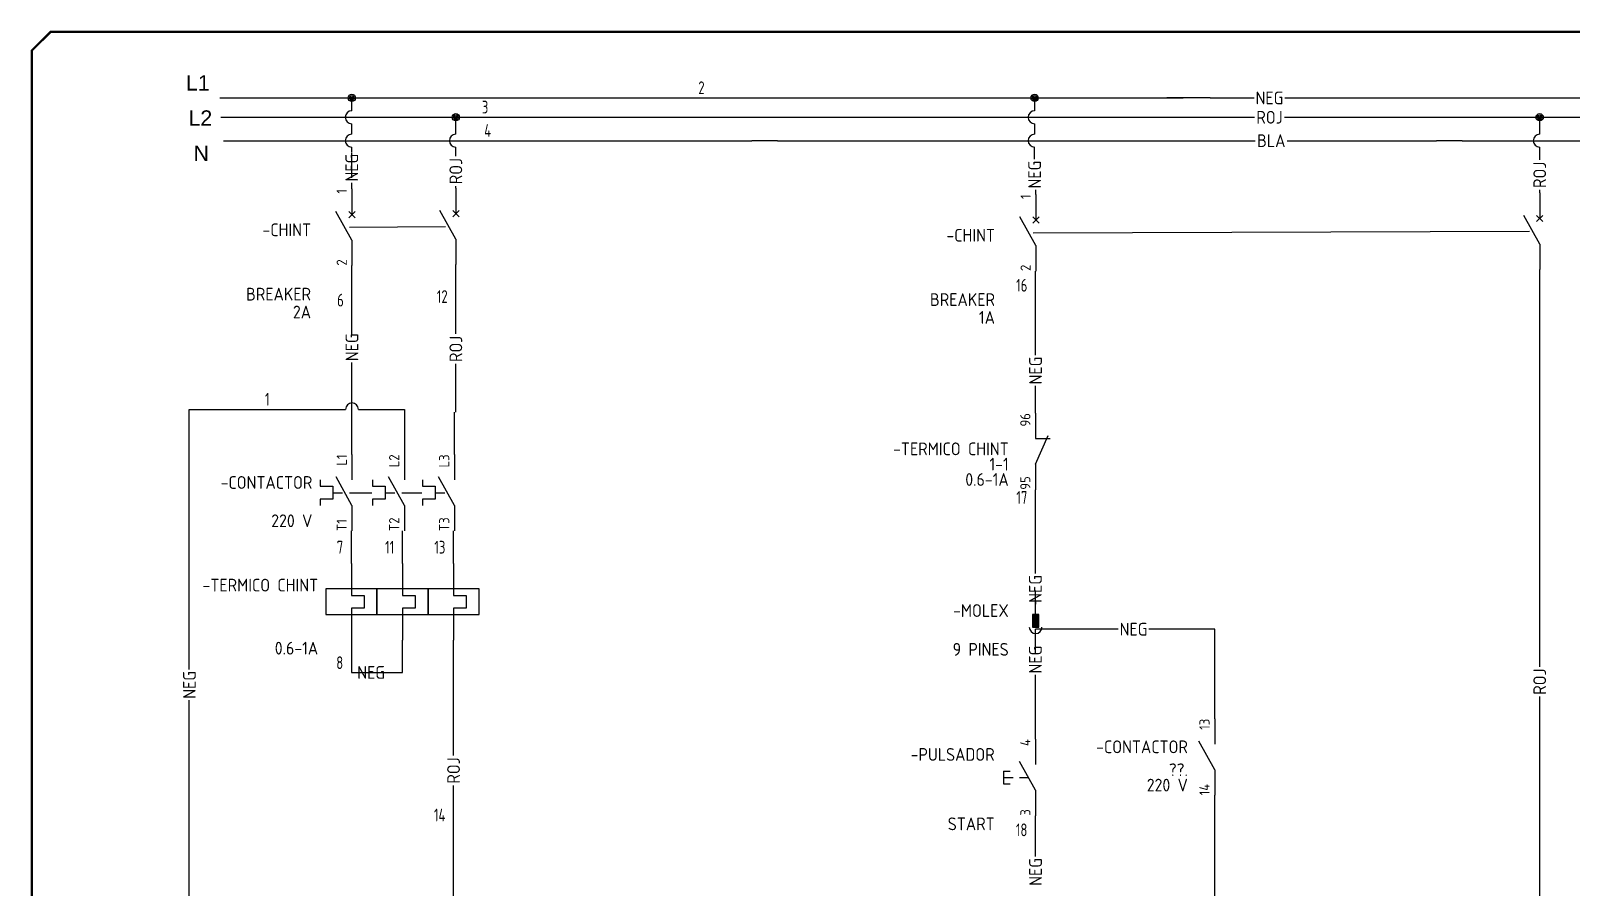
# Model space of a CAD drawing. Header units: inches. Extents: x 1 to 983, y 0 to 649.
# Drawn here: x 1 to 604, y 314 to 649 of the extents above; entities that cross this region are included whole.
import ezdxf
from ezdxf.enums import TextEntityAlignment as Align

# ---------------------------------------------------------------- set-up
doc = ezdxf.new("R2010")
doc.units = ezdxf.units.IN
doc.header["$MEASUREMENT"] = 0
for name, color, linetype in [('DESC', 150, 'Continuous'), ('DESCCHILD', 20, 'Continuous'), ('LINK', 9, 'Continuous'), ('LOC', 8, 'Continuous'), ('MISC', 7, 'Continuous'), ('SYMS', 7, 'Continuous'), ('TAGS', 150, 'Continuous'), ('TERMS', 123, 'Continuous'), ('TITLE', 7, 'Continuous'), ('WHT_12_THHN', 7, 'Continuous'), ('WIRENO', 72, 'Continuous'), ('XREFCHILD', 134, 'Continuous')]:
    doc.layers.add(name, color=color, linetype=linetype)
doc.styles.get("Standard").update_dxf_attribs({"font": 'arial.ttf'})
doc.styles.add('WD_IEC', font='ISOCP2.shx', dxfattribs={"width": 0.9, "height": 4})

# ---------------------------------------------------------------- blocks, each defined once
blk = doc.blocks.new('NO_NUM_acade_title')
at = {"layer": 'TITLE', "const_width": 0.0312}
blk.add_lwpolyline([(30.594, 0.281), (30.594, 22.177), (30.344, 22.427), (0.281, 22.427), (0.031, 22.177), (0.031, 0.281), (0.281, 0.031), (30.344, 0.031)], close=True, dxfattribs=at)
blk = doc.blocks.new('VCB1')
for p, q in [((0, 7.5), (0, 2.5)), ((0, -2.5), (-3.12, 3.12)), ((0.62, 1.88), (-0.62, 3.12)), ((-0.62, 1.88), (0.62, 3.12)), ((0, -2.5), (0, -7.5))]:
    blk.add_line(p, q)
at = {"style": 'WD_IEC'}
for tag, p in [('INST', (-8, 5.25)), ('LOC', (-8, 1.75)), ('TAG1', (-8, -1.75)), ('RATING1', (-8, -6.35)), ('DESC1', (-8, -14.35)), ('DESC2', (-8, -17.85)), ('DESC3', (-8, -21.35))]:
    blk.add_attdef(tag, text='', height=2.5, dxfattribs=at).set_placement(p, align=Align.RIGHT)
blk.add_attdef('TERM01', text='', height=2, rotation=90, dxfattribs=at).set_placement((-1, 7.5), align=Align.RIGHT)
at = {"style": 'WD_IEC', "flags": 1}
for tag, p, height in [('X2TERM01', (0, 7.5), 0.32), ('MFG', (2.75, 6.5), 1.5), ('CAT', (2.75, 4), 1.5), ('X4LINK', (-2, 0), 0.32), ('X1LINK', (-0.5, 0), 0.32), ('X8TERM02', (0, -7.5), 0.32), ('ASSYCODE', (1, -9), 1), ('FAMILY', (1, -10.5), 1), ('CATDESC', (1, -12), 1), ('CONTACT', (1, -13.5), 1), ('COMMON', (2.25, -14.75), 1)]:
    blk.add_attdef(tag, p, '', height=height, dxfattribs=at)
at = {"style": 'WD_IEC'}
blk.add_attdef('TERM02', (-1, -7.5), '', height=2, rotation=90, dxfattribs=at)
at = {"lineweight": 15, "style": 'WD_IEC'}
blk.add_attdef('XREF', text='', height=2.5, dxfattribs=at).set_placement((-8, -10.35), align=Align.RIGHT)
blk = doc.blocks.new('VOL1')
for p, q in [((0, 7.5), (0, 1.25)), ((-5, 2.5), (-5, -2.5)), ((5, 2.5), (-5, 2.5)), ((0, 1.25), (2.5, 1.25)), ((2.5, 1.25), (2.5, -1.25)), ((5, -2.5), (5, 2.5)), ((-5, -2.5), (5, -2.5)), ((0, -1.25), (0, -7.5)), ((2.5, -1.25), (0, -1.25))]:
    blk.add_line(p, q)
at = {"style": 'WD_IEC'}
for tag, p in [('INST', (-6.5, 9)), ('LOC', (-6.5, 5.5)), ('TAG1', (-6.5, 2)), ('RATING1', (-6.5, -2.5)), ('XREF', (-6.5, -6.5)), ('DESC1', (-6.5, -10.35)), ('DESC2', (-6.5, -13.85)), ('DESC3', (-6.5, -17.35))]:
    blk.add_attdef(tag, text='', height=2.5, dxfattribs=at).set_placement(p, align=Align.RIGHT)
blk.add_attdef('TERM01', text='', height=2, rotation=90, dxfattribs=at).set_placement((-1, 7.5), align=Align.RIGHT)
at = {"style": 'WD_IEC', "flags": 1}
for tag, p, height in [('X2TERM01', (0, 7.5), 0.32), ('MFG', (2.75, 6.5), 1.5), ('CAT', (2.75, 4), 1.5), ('X4LINK', (-5, 0), 0.32), ('X1LINK', (5, 0), 0.32), ('ASSYCODE', (1, -4), 1), ('FAMILY', (1, -5.5), 1), ('CATDESC', (1, -7), 1), ('X8TERM02', (0, -7.5), 0.32)]:
    blk.add_attdef(tag, p, '', height=height, dxfattribs=at)
at = {"style": 'WD_IEC'}
blk.add_attdef('TERM02', (-1, -7.5), '', height=2, rotation=90, dxfattribs=at)
blk = doc.blocks.new('VOL2')
for p, q in [((0, 7.5), (0, 1.25)), ((-5, 2.5), (-5, -2.5)), ((5, 2.5), (-5, 2.5)), ((0, 1.25), (2.5, 1.25)), ((2.5, 1.25), (2.5, -1.25)), ((5, -2.5), (5, 2.5)), ((-5, -2.5), (5, -2.5)), ((0, -1.25), (0, -7.5)), ((2.5, -1.25), (0, -1.25))]:
    blk.add_line(p, q)
at = {"style": 'WD_IEC'}
for tag, p in [('INST', (-6.5, 9)), ('LOC', (-6.5, 5.5)), ('TAG2', (-6.5, 2)), ('RATING1', (-6.5, -2.5)), ('XREF', (-6.5, -6.5)), ('DESC1', (-6.5, -10.35)), ('DESC2', (-6.5, -13.85)), ('DESC3', (-6.5, -17.35))]:
    blk.add_attdef(tag, text='', height=2.5, dxfattribs=at).set_placement(p, align=Align.RIGHT)
blk.add_attdef('TERM01', text='', height=2, rotation=90, dxfattribs=at).set_placement((-1, 7.5), align=Align.RIGHT)
at = {"style": 'WD_IEC', "flags": 1}
for tag, p, height in [('X2TERM01', (0, 7.5), 0.32), ('X4LINK', (-5, 0), 0.32), ('X1LINK', (5, 0), 0.32), ('FAMILY', (1, -5.5), 1), ('X8TERM02', (0, -7.5), 0.32)]:
    blk.add_attdef(tag, p, '', height=height, dxfattribs=at)
at = {"style": 'WD_IEC'}
blk.add_attdef('TERM02', (-1, -7.5), '', height=2, rotation=90, dxfattribs=at)
blk = doc.blocks.new('VOL21')
for p, q in [((0, 7.5), (0, 2.5)), ((0, -2.5), (-3.125, 3.125)), ((-6.25, 2.5), (-6.25, 1.25)), ((-6.25, 1.25), (-3.75, 1.25)), ((-3.75, 1.25), (-3.75, -1.25)), ((-3.75, 0), (-1.875, 0)), ((-6.25, -1.25), (-6.25, -2.5)), ((-3.75, -1.25), (-6.25, -1.25)), ((0, -2.5), (0, -7.5))]:
    blk.add_line(p, q)
at = {"style": 'WD_IEC'}
for tag, p in [('INST', (-7.75, 6.75)), ('LOC', (-7.75, 3.75)), ('TAG2', (-7.75, 0.75)), ('XREF', (-7.75, -3.75)), ('DESC1', (-7.75, -6.75)), ('DESC2', (-7.75, -9.75)), ('DESC3', (-7.75, -12.75))]:
    blk.add_attdef(tag, text='', height=2.5, dxfattribs=at).set_placement(p, align=Align.RIGHT)
blk.add_attdef('TERM01', text='', height=2, rotation=90, dxfattribs=at).set_placement((-1, 7.5), align=Align.RIGHT)
at = {"style": 'WD_IEC', "flags": 1}
for tag, p, height in [('X2TERM01', (0, 7.5), 0.32), ('X4LINK', (-6.375, 0), 0.32), ('X1LINK', (-0.5, 0), 0.32), ('CONTACT', (4, -3.5), 1), ('FAMILY', (4, -5), 1), ('COMMON', (5.25, -4.75), 1), ('X8TERM02', (0, -7.5), 0.32)]:
    blk.add_attdef(tag, p, '', height=height, dxfattribs=at)
at = {"style": 'WD_IEC'}
blk.add_attdef('TERM02', (-1, -7.5), '', height=2, rotation=90, dxfattribs=at)
blk = doc.blocks.new('VPB11')
for p, q in [((0, 7.5), (0, 2.5)), ((0, -2.5), (-3.125, 3.125)), ((-6.25, 1.25), (-6.25, -1.25)), ((-6.25, 1.25), (-5, 1.25)), ((-6.25, 0), (-4.375, 0)), ((-3.125, 0), (-1.389, 0)), ((-6.25, -1.25), (-5, -1.25)), ((0, -2.5), (0, -7.5))]:
    blk.add_line(p, q)
at = {"style": 'WD_IEC'}
for tag, p in [('INST', (-8, 10.25)), ('LOC', (-8, 6.75)), ('TAG1', (-8, 3.25)), ('DESC1', (-8, -10.35)), ('DESC2', (-8, -13.85)), ('DESC3', (-8, -17.35))]:
    blk.add_attdef(tag, text='', height=2.5, dxfattribs=at).set_placement(p, align=Align.RIGHT)
blk.add_attdef('TERM01', text='', height=2, rotation=90, dxfattribs=at).set_placement((-1, 7.5), align=Align.RIGHT)
at = {"style": 'WD_IEC', "flags": 1}
for tag, p, height in [('X2TERM01', (0, 7.5), 0.32), ('CONTACT', (0.5, 4.5), 1), ('COMMON', (1.75, 3.25), 1), ('X1LINK', (0, 0), 0.32), ('ASSYCODE', (1, -4), 1), ('FAMILY', (1, -5.5), 1), ('CATDESC', (1, -7), 1), ('X8TERM02', (0, -7.5), 0.32)]:
    blk.add_attdef(tag, p, '', height=height, dxfattribs=at)
at = {"style": 'WD_IEC', "flags": 9}
for tag, p in [('MFG', (-8.5, -0.25)), ('CAT', (-8.5, -2.75))]:
    blk.add_attdef(tag, text='', height=1.5, dxfattribs=at).set_placement(p, align=Align.RIGHT)
at = {"style": 'WD_IEC'}
blk.add_attdef('TERM02', (-1, -7.5), '', height=2, rotation=90, dxfattribs=at)
at = {"lineweight": 15, "style": 'WD_IEC'}
blk.add_attdef('XREF', text='', height=2.5, dxfattribs=at).set_placement((-8, -6.35), align=Align.RIGHT)
blk = doc.blocks.new('VCR21')
for p, q in [((0, 7.5), (0, 2.5)), ((0, -2.5), (-3.12, 3.12)), ((0, -2.5), (0, -7.5))]:
    blk.add_line(p, q)
at = {"style": 'WD_IEC'}
for tag, p in [('INST', (-5.25, 6.75)), ('LOC', (-5.25, 3.75)), ('TAG2', (-5.25, 0.75)), ('XREF', (-5.25, -3.75)), ('DESC1', (-5.25, -6.75)), ('DESC2', (-5.25, -9.75)), ('DESC3', (-5.25, -12.75))]:
    blk.add_attdef(tag, text='', height=2.5, dxfattribs=at).set_placement(p, align=Align.RIGHT)
blk.add_attdef('TERM01', text='', height=2, rotation=90, dxfattribs=at).set_placement((-1, 7.5), align=Align.RIGHT)
at = {"style": 'WD_IEC', "flags": 1}
for tag, p, height in [('X2TERM01', (0, 7.5), 0.32), ('X4LINK', (-2.75, 0), 0.32), ('X1LINK', (-0.5, 0), 0.32), ('CONTACT', (4, -3.5), 1), ('FAMILY', (4, -5), 1), ('COMMON', (5.25, -4.75), 1), ('X8TERM02', (0, -7.5), 0.32)]:
    blk.add_attdef(tag, p, '', height=height, dxfattribs=at)
at = {"style": 'WD_IEC'}
blk.add_attdef('TERM02', (-1, -7.5), '', height=2, rotation=90, dxfattribs=at)
blk = doc.blocks.new('WDDOT')
for radius in [0.72, 0.449, 0.223]:
    blk.add_circle((0, 0), radius)
blk = doc.blocks.new('WD_WNH')
at = {"linetype": 'Continuous', "style": 'WD_IEC', "width": 0.8}
blk.add_attdef('WIRENO', text='', height=2.5, dxfattribs=at).set_placement((0, 0.75), align=Align.CENTER)
at = {"style": 'WD_IEC', "flags": 1}
for tag, p in [('W08USER', (0, 0.375)), ('W04USER', (0, 0.875)), ('W05USER', (0, 0.75)), ('W09USER', (0, 0.25)), ('W03USER', (0, 1)), ('W06USER', (0, 0.625)), ('W07USER', (0, 0.5)), ('W02USER', (0, 1.125)), ('W01USER', (0, 1.25)), ('W10USER', (0, 0.125))]:
    blk.add_attdef(tag, text='', height=0.08, dxfattribs=at).set_placement(p, align=Align.CENTER)
blk = doc.blocks.new('WD_WNV')
at = {"linetype": 'Continuous', "style": 'WD_IEC', "width": 0.8}
blk.add_attdef('WIRENO', text='', height=2.5, dxfattribs=at).set_placement((-1.6, 0), align=Align.MIDDLE_RIGHT)
at = {"style": 'WD_IEC', "flags": 1}
for tag, p in [('W08USER', (-1, 0.375)), ('W04USER', (-1, 0.875)), ('W05USER', (-1, 0.75)), ('W09USER', (-1, 0.25)), ('W03USER', (-1, 1)), ('W06USER', (-1, 0.625)), ('W07USER', (-1, 0.5)), ('W02USER', (-1, 1.125)), ('W01USER', (-1, 1.25)), ('W10USER', (-1, 0.125))]:
    blk.add_attdef(tag, text='', height=0.08, dxfattribs=at).set_placement(p, align=Align.CENTER)
blk = doc.blocks.new('VT0_LGENERIC')
at = {"style": 'WD_IEC'}
blk.add_attdef('COLOR', text='', height=2.5, rotation=90, dxfattribs=at).set_placement((0, 0), align=Align.MIDDLE_CENTER)
at = {"style": 'WD_IEC', "flags": 1}
for tag, p in [('X2TERM01', (0, 4)), ('X8TERM01', (0, -4))]:
    blk.add_attdef(tag, p, '', height=0.16, rotation=90, dxfattribs=at)
at = {"style": 'WD_IEC'}
for tag, p in [('X2_TINY_DOT_DONT_REMOVE', (0, 4)), ('X8_TINY_DOT_DONT_REMOVE', (0, -4))]:
    blk.add_attdef(tag, p, '', height=0.0001, rotation=90, dxfattribs=at)
blk = doc.blocks.new('HT0_LGENERIC')
at = {"style": 'WD_IEC'}
blk.add_attdef('COLOR', text='', height=2.5, dxfattribs=at).set_placement((0, 0), align=Align.MIDDLE_CENTER)
for tag, p in [('X4_TINY_DOT_DONT_REMOVE', (-2.5, 0)), ('X1_TINY_DOT_DONT_REMOVE', (2.5, 0))]:
    blk.add_attdef(tag, p, '', height=0.002, dxfattribs=at)
at = {"style": 'WD_IEC', "flags": 1}
for tag, p in [('X4TERM01', (-2.5, 0)), ('X1TERM01', (2.5, 0))]:
    blk.add_attdef(tag, p, '', height=0.2, dxfattribs=at)
blk = doc.blocks.new('VC01PJ')
for p, q in [((0, 2.5), (0, 5)), ((0, -5), (0, -1.25))]:
    blk.add_line(p, q)
blk.add_lwpolyline([(-0.63, 0), (0.62, 0), (0.62, 2.5), (-0.63, 2.5)], close=True)
blk.add_arc((0, 0), 1.25, 180, 0)
blk.add_solid([(-0.63, 2.5), (-0.63, 0), (0.62, 2.5), (0.62, 0)])
at = {"style": 'WD_IEC'}
for tag, p in [('INST', (-5.25, 8)), ('LOC', (-5.25, 5)), ('TAG1', (-5.25, 2)), ('DESC1', (-5.25, -5.6)), ('DESC2', (-5.25, -8.6)), ('DESC3', (-5.25, -11.6))]:
    blk.add_attdef(tag, text='', height=2.5, dxfattribs=at).set_placement(p, align=Align.RIGHT)
blk.add_attdef('TERM02', text='', height=2, rotation=90, dxfattribs=at).set_placement((-1, 5), align=Align.RIGHT)
at = {"style": 'WD_IEC', "flags": 1}
for tag, p, height in [('X2TERM02', (0, 5), 0.32), ('X2TERMDESC02', (0, 4.48), 0.32), ('MFG', (2.75, 4), 1.5), ('X4LINK', (-1.25, 1.25), 0.32), ('X1LINK', (1.25, 1.25), 0.32), ('CAT', (2.75, 1.5), 1.5), ('ASSYCODE', (2.75, -2.75), 1), ('X8TERM01', (0, -5), 0.32), ('X8TERMDESC01', (0, -5.52), 0.32), ('FAMILY', (2.75, -4.25), 1), ('CATDESC', (2.75, -5.75), 1)]:
    blk.add_attdef(tag, p, '', height=height, dxfattribs=at)
at = {"style": 'WD_IEC'}
blk.add_attdef('TERM01', (-1, -5), '', height=2, rotation=90, dxfattribs=at)
blk = doc.blocks.new('VCR22')
for p, q in [((0, 7.5), (0, 2.5)), ((0, -2.5), (2.5, 3.12)), ((0, 2.5), (2.87, 2.5)), ((0, -2.5), (0, -7.5))]:
    blk.add_line(p, q)
at = {"style": 'WD_IEC'}
for tag, p in [('INST', (-5.25, 5.25)), ('LOC', (-5.25, 2.25)), ('TAG2', (-5.25, -0.75)), ('XREF', (-5.25, -3.75)), ('DESC1', (-5.25, -6.75)), ('DESC2', (-5.25, -9.75)), ('DESC3', (-5.25, -12.75))]:
    blk.add_attdef(tag, text='', height=2.5, dxfattribs=at).set_placement(p, align=Align.RIGHT)
blk.add_attdef('TERM01', text='', height=2, rotation=90, dxfattribs=at).set_placement((-1, 7.5), align=Align.RIGHT)
at = {"style": 'WD_IEC', "flags": 1}
for tag, p, height in [('X2TERM01', (0, 7.5), 0.32), ('X4LINK', (-0.55, 0), 0.32), ('X1LINK', (1.92, 0), 0.32), ('CONTACT', (4, -3.5), 1), ('FAMILY', (4, -5), 1), ('COMMON', (5.25, -4.75), 1), ('X8TERM02', (0, -7.5), 0.32)]:
    blk.add_attdef(tag, p, '', height=height, dxfattribs=at)
at = {"style": 'WD_IEC'}
blk.add_attdef('TERM02', (-1, -7.5), '', height=2, rotation=90, dxfattribs=at)

msp = doc.modelspace()

# ---------------------------------------------------------------- linework, layer by layer
at = {"layer": 'LINK'}
for points in [[(125.37, 572.4), (163.05, 572.76)], [(393.1, 570.27), (587.34, 570.84)], [(125.39, 468.41), (134.15, 468.41)], [(145.9, 468.41), (153.73, 468.41)], [(136.15, 425.69), (136.15, 425.69)], [(156.15, 425.69), (156.15, 425.69)]]:
    msp.add_lwpolyline(points, dxfattribs=at)
at = {"layer": 'WHT_12_THHN'}
for p, q in [((74.6, 623.08), (451.79, 623.08)), ((126.31, 618.04), (126.31, 623.08)), ((393.61, 623.08), (393.61, 618.04)), ((462.38, 623.08), (445.33, 623.08)), ((462.38, 623.08), (479.55, 623.08)), ((491.55, 623.08), (838.74, 623.08)), ((75.08, 615.5), (281.91, 615.5)), ((167.05, 608.87), (167.05, 615.5)), ((281.91, 615.5), (292, 615.5)), ((292, 615.5), (479.7, 615.5)), ((491.4, 615.5), (549.9, 615.5)), ((549.9, 615.5), (559.99, 615.5)), ((559.99, 615.5), (839.22, 615.5)), ((591.34, 608.87), (591.34, 615.5)), ((126.31, 608.87), (126.31, 612.96)), ((393.61, 612.96), (393.61, 608.87)), ((76.1, 606.33), (282.93, 606.33)), ((126.31, 601.76), (126.31, 603.79)), ((167.05, 600.26), (167.05, 603.79)), ((293.02, 606.33), (282.93, 606.33)), ((293.02, 606.33), (480.01, 606.33)), ((393.61, 599.04), (393.61, 603.79)), ((492.51, 606.33), (550.91, 606.33)), ((561, 606.33), (550.91, 606.33)), ((561, 606.33), (840.24, 606.33)), ((591.34, 598.78), (591.34, 603.79)), ((126.31, 591.71), (126.31, 601.5)), ((126.39, 587.4), (126.39, 589.76)), ((167.05, 587.76), (167.05, 588.55)), ((394.1, 585.27), (394.1, 587.04)), ((591.34, 585.84), (591.34, 587.08)), ((126.39, 530.32), (126.39, 557.4)), ((167.05, 530.6), (167.05, 557.76)), ((393.98, 544.09), (393.98, 555.27)), ((591.34, 400.24), (591.34, 555.84)), ((393.98, 534), (393.98, 544.09)), ((126.39, 531.38), (126.39, 533.19)), ((393.98, 522.27), (393.98, 534)), ((126.39, 483.41), (126.39, 519.38)), ((167.05, 500), (167.05, 518.89)), ((393.98, 499.58), (393.98, 510.27)), ((62.64, 501.02), (123.85, 501.02)), ((62.64, 399.11), (62.64, 501.02)), ((128.93, 501.02), (146.9, 501.02)), ((146.9, 501.02), (146.9, 483.41)), ((166.48, 483.41), (166.48, 500)), ((393.98, 437.9), (393.98, 469.58)), ((126.15, 440.69), (126.15, 453.41)), ((146.15, 440.69), (146.15, 453.41)), ((166.15, 440.69), (166.15, 453.41)), ((393.98, 436.72), (393.98, 439.9)), ((393.98, 424.55), (393.98, 430.1)), ((393.98, 425.73), (393.98, 424.72)), ((126.15, 410.69), (126.15, 397.99)), ((146.15, 397.99), (146.15, 410.69)), ((166.15, 365.4), (166.15, 410.69)), ((426.34, 414.92), (393.98, 414.92)), ((393.98, 409), (393.98, 414.92)), ((438.98, 414.92), (438.34, 414.92)), ((464.12, 414.92), (438.98, 414.92)), ((464.12, 379.84), (464.12, 414.92)), ((126.15, 397.99), (128.55, 397.99)), ((128.55, 397.99), (141.14, 397.99)), ((141.14, 397.99), (146.15, 397.99)), ((393.98, 392.55), (393.98, 397)), ((393.98, 371.86), (393.98, 392.55)), ((62.64, 299.76), (62.64, 387.11)), ((591.34, 55.24), (591.34, 388.53)), ((166.15, 273.51), (166.15, 353.7)), ((464.12, 298.97), (464.12, 349.84)), ((393.98, 330.74), (393.98, 341.86)), ((393.98, 325.83), (393.98, 330.74))]:
    msp.add_line(p, q, dxfattribs=at)
for centre, start, end in [((126.31, 615.5), 90, 270), ((393.61, 615.5), 90, 270), ((126.31, 606.33), 90, 270), ((167.05, 606.33), 90, 270), ((393.61, 606.33), 90, 270), ((591.34, 606.33), 90, 270), ((126.39, 501.02), 0, 180)]:
    msp.add_arc(centre, 2.54, start, end, dxfattribs=at)

# ---------------------------------------------------------------- block references
at = {"layer": 'LOC', "color": 7, "xscale": 28.93527259246057, "yscale": 28.93527259246057, "zscale": 28.93527259246057}
msp.add_blockref('NO_NUM_acade_title', (0.21, 0), dxfattribs=at)
at = {"layer": 'SYMS', "xscale": 2, "yscale": 2, "zscale": 2}
for name, p in [('WDDOT', (126.31, 623.08)), ('WDDOT', (393.61, 623.08)), ('WDDOT', (167.05, 615.5)), ('WDDOT', (591.34, 615.5)), ('VCB1', (167.05, 572.76)), ('VCB1', (591.34, 570.84)), ('VOL2', (146.15, 425.69)), ('VOL2', (166.15, 425.69))]:
    msp.add_blockref(name, p, dxfattribs=at)
at = {"layer": 'SYMS'}
ref = msp.add_blockref('HT0_LGENERIC', (485.55, 623.08), dxfattribs=dict(at, xscale=2, yscale=2, zscale=2))
ref.add_attrib('X4_TINY_DOT_DONT_REMOVE', '.', (479.55, 623.08), dxfattribs={"layer": 'MISC', "height": 0.004, "style": 'WD_IEC'})
ref.add_attrib('X1_TINY_DOT_DONT_REMOVE', '.', (491.55, 623.08), dxfattribs={"layer": 'MISC', "height": 0.004, "style": 'WD_IEC'})
ref.add_attrib('COLOR', 'NEG', dxfattribs={"layer": 'MISC', "height": 5, "style": 'WD_IEC'}).set_placement((485.55, 623.08), align=Align.MIDDLE_CENTER)
ref = msp.add_blockref('HT0_LGENERIC', (485.55, 615.5), dxfattribs=dict(at, xscale=2, yscale=2, zscale=2))
ref.add_attrib('X4_TINY_DOT_DONT_REMOVE', '.', (479.7, 615.5), dxfattribs={"layer": 'MISC', "height": 0.004, "style": 'WD_IEC'})
ref.add_attrib('X1_TINY_DOT_DONT_REMOVE', '.', (491.4, 615.5), dxfattribs={"layer": 'MISC', "height": 0.004, "style": 'WD_IEC'})
ref.add_attrib('COLOR', 'ROJ', dxfattribs={"layer": 'MISC', "height": 5, "style": 'WD_IEC'}).set_placement((485.55, 615.5), align=Align.MIDDLE_CENTER)
ref = msp.add_blockref('HT0_LGENERIC', (486.26, 606.33), dxfattribs=dict(at, xscale=2, yscale=2, zscale=2))
ref.add_attrib('X4_TINY_DOT_DONT_REMOVE', '.', (480.01, 606.33), dxfattribs={"layer": 'MISC', "height": 0.004, "style": 'WD_IEC'})
ref.add_attrib('X1_TINY_DOT_DONT_REMOVE', '.', (492.51, 606.33), dxfattribs={"layer": 'MISC', "height": 0.004, "style": 'WD_IEC'})
ref.add_attrib('COLOR', 'BLA', dxfattribs={"layer": 'MISC', "height": 5, "style": 'WD_IEC'}).set_placement((486.26, 606.33), align=Align.MIDDLE_CENTER)
ref = msp.add_blockref('VT0_LGENERIC', (126.31, 595.76), dxfattribs=dict(at, xscale=2, yscale=2, zscale=2))
ref.add_attrib('X8_TINY_DOT_DONT_REMOVE', '.', (126.31, 589.76), dxfattribs={"layer": 'MISC', "height": 0.0002, "rotation": 90, "style": 'WD_IEC'})
ref.add_attrib('X2_TINY_DOT_DONT_REMOVE', '.', (126.31, 601.76), dxfattribs={"layer": 'MISC', "height": 0.0002, "rotation": 90, "style": 'WD_IEC'})
ref.add_attrib('COLOR', 'NEG', dxfattribs={"layer": 'MISC', "height": 5, "rotation": 90, "style": 'WD_IEC'}).set_placement((126.31, 595.76), align=Align.MIDDLE_CENTER)
ref = msp.add_blockref('VT0_LGENERIC', (167.05, 594.4), dxfattribs=dict(at, xscale=2, yscale=2, zscale=2))
ref.add_attrib('X8_TINY_DOT_DONT_REMOVE', '.', (167.05, 588.55), dxfattribs={"layer": 'MISC', "height": 0.0002, "rotation": 90, "style": 'WD_IEC'})
ref.add_attrib('X2_TINY_DOT_DONT_REMOVE', '.', (167.05, 600.26), dxfattribs={"layer": 'MISC', "height": 0.0002, "rotation": 90, "style": 'WD_IEC'})
ref.add_attrib('COLOR', 'ROJ', dxfattribs={"layer": 'MISC', "height": 5, "rotation": 90, "style": 'WD_IEC'}).set_placement((167.05, 594.4), align=Align.MIDDLE_CENTER)
ref = msp.add_blockref('VT0_LGENERIC', (393.61, 593.04), dxfattribs=dict(at, xscale=2, yscale=2, zscale=2))
ref.add_attrib('X8_TINY_DOT_DONT_REMOVE', '.', (393.61, 587.04), dxfattribs={"layer": 'MISC', "height": 0.0002, "rotation": 90, "style": 'WD_IEC'})
ref.add_attrib('X2_TINY_DOT_DONT_REMOVE', '.', (393.61, 599.04), dxfattribs={"layer": 'MISC', "height": 0.0002, "rotation": 90, "style": 'WD_IEC'})
ref.add_attrib('COLOR', 'NEG', dxfattribs={"layer": 'MISC', "height": 5, "rotation": 90, "style": 'WD_IEC'}).set_placement((393.61, 593.04), align=Align.MIDDLE_CENTER)
ref = msp.add_blockref('VT0_LGENERIC', (591.34, 592.93), dxfattribs=dict(at, xscale=2, yscale=2, zscale=2))
ref.add_attrib('X8_TINY_DOT_DONT_REMOVE', '.', (591.34, 587.08), dxfattribs={"layer": 'MISC', "height": 0.0002, "rotation": 90, "style": 'WD_IEC'})
ref.add_attrib('X2_TINY_DOT_DONT_REMOVE', '.', (591.34, 598.78), dxfattribs={"layer": 'MISC', "height": 0.0002, "rotation": 90, "style": 'WD_IEC'})
ref.add_attrib('COLOR', 'ROJ', dxfattribs={"layer": 'MISC', "height": 5, "rotation": 90, "style": 'WD_IEC'}).set_placement((591.34, 592.93), align=Align.MIDDLE_CENTER)
ref = msp.add_blockref('VCB1', (126.37, 572.4), dxfattribs=dict(at, xscale=2, yscale=2, zscale=2))
ref.add_attrib('TERM02', '2', (124.37, 557.4), dxfattribs={"layer": 'TERMS', "height": 4, "rotation": 90, "style": 'WD_IEC'})
ref.add_attrib('TERM01', '1', dxfattribs={"layer": 'TERMS', "height": 4, "rotation": 90, "style": 'WD_IEC'}).set_placement((124.37, 587.4), align=Align.RIGHT)
ref.add_attrib('DESC2', '2A', dxfattribs={"layer": 'DESC', "height": 5, "style": 'WD_IEC'}).set_placement((110.37, 536.7), align=Align.RIGHT)
ref.add_attrib('DESC1', 'BREAKER', dxfattribs={"layer": 'DESC', "height": 5, "style": 'WD_IEC'}).set_placement((110.37, 543.7), align=Align.RIGHT)
ref.add_attrib('TAG1', '-CHINT', dxfattribs={"layer": 'TAGS', "height": 5, "style": 'WD_IEC'}).set_placement((110.37, 568.9), align=Align.RIGHT)
ref = msp.add_blockref('VCB1', (394.1, 570.27), dxfattribs=dict(at, xscale=2, yscale=2, zscale=2))
ref.add_attrib('TERM02', '2', (392.1, 555.27), dxfattribs={"layer": 'TERMS', "height": 4, "rotation": 90, "style": 'WD_IEC'})
ref.add_attrib('TERM01', '1', dxfattribs={"layer": 'TERMS', "height": 4, "rotation": 90, "style": 'WD_IEC'}).set_placement((392.1, 585.27), align=Align.RIGHT)
ref.add_attrib('DESC2', '1A', dxfattribs={"layer": 'DESC', "height": 5, "style": 'WD_IEC'}).set_placement((378.1, 534.57), align=Align.RIGHT)
ref.add_attrib('DESC1', 'BREAKER', dxfattribs={"layer": 'DESC', "height": 5, "style": 'WD_IEC'}).set_placement((378.1, 541.57), align=Align.RIGHT)
ref.add_attrib('TAG1', '-CHINT', dxfattribs={"layer": 'TAGS', "height": 5, "style": 'WD_IEC'}).set_placement((378.1, 566.77), align=Align.RIGHT)
ref = msp.add_blockref('VT0_LGENERIC', (126.39, 525.38), dxfattribs=dict(at, xscale=2, yscale=2, zscale=2))
ref.add_attrib('X8_TINY_DOT_DONT_REMOVE', '.', (126.39, 519.38), dxfattribs={"layer": 'MISC', "height": 0.0002, "rotation": 90, "style": 'WD_IEC'})
ref.add_attrib('X2_TINY_DOT_DONT_REMOVE', '.', (126.39, 531.38), dxfattribs={"layer": 'MISC', "height": 0.0002, "rotation": 90, "style": 'WD_IEC'})
ref.add_attrib('COLOR', 'NEG', dxfattribs={"layer": 'MISC', "height": 5, "rotation": 90, "style": 'WD_IEC'}).set_placement((126.39, 525.38), align=Align.MIDDLE_CENTER)
ref = msp.add_blockref('VT0_LGENERIC', (167.05, 524.74), dxfattribs=dict(at, xscale=2, yscale=2, zscale=2))
ref.add_attrib('X8_TINY_DOT_DONT_REMOVE', '.', (167.05, 518.89), dxfattribs={"layer": 'MISC', "height": 0.0002, "rotation": 90, "style": 'WD_IEC'})
ref.add_attrib('X2_TINY_DOT_DONT_REMOVE', '.', (167.05, 530.6), dxfattribs={"layer": 'MISC', "height": 0.0002, "rotation": 90, "style": 'WD_IEC'})
ref.add_attrib('COLOR', 'ROJ', dxfattribs={"layer": 'MISC', "height": 5, "rotation": 90, "style": 'WD_IEC'}).set_placement((167.05, 524.74), align=Align.MIDDLE_CENTER)
ref = msp.add_blockref('VT0_LGENERIC', (393.98, 516.27), dxfattribs=dict(at, xscale=2, yscale=2, zscale=2))
ref.add_attrib('X8_TINY_DOT_DONT_REMOVE', '.', (393.98, 510.27), dxfattribs={"layer": 'MISC', "height": 0.0002, "rotation": 90, "style": 'WD_IEC'})
ref.add_attrib('X2_TINY_DOT_DONT_REMOVE', '.', (393.98, 522.27), dxfattribs={"layer": 'MISC', "height": 0.0002, "rotation": 90, "style": 'WD_IEC'})
ref.add_attrib('COLOR', 'NEG', dxfattribs={"layer": 'MISC', "height": 5, "rotation": 90, "style": 'WD_IEC'}).set_placement((393.98, 516.27), align=Align.MIDDLE_CENTER)
ref = msp.add_blockref('VCR22', (393.98, 484.58), dxfattribs=dict(at, xscale=2, yscale=2, zscale=2))
ref.add_attrib('TERM02', '95', (391.98, 469.58), dxfattribs={"layer": 'TERMS', "height": 4, "rotation": 90, "style": 'WD_IEC'})
ref.add_attrib('TERM01', '96', dxfattribs={"layer": 'TERMS', "height": 4, "rotation": 90, "style": 'WD_IEC'}).set_placement((391.98, 499.58), align=Align.RIGHT)
ref.add_attrib('XREF', '1-1', dxfattribs={"layer": 'XREFCHILD', "height": 5, "style": 'WD_IEC'}).set_placement((383.48, 477.08), align=Align.RIGHT)
ref.add_attrib('DESC1', '0.6-1A', dxfattribs={"layer": 'DESCCHILD', "height": 5, "style": 'WD_IEC'}).set_placement((383.48, 471.08), align=Align.RIGHT)
ref.add_attrib('TAG2', '-TERMICO CHINT', dxfattribs={"layer": 'TAGS', "height": 5, "style": 'WD_IEC'}).set_placement((383.48, 483.08), align=Align.RIGHT)
ref = msp.add_blockref('VOL21', (126.39, 468.41), dxfattribs=dict(at, xscale=2, yscale=2, zscale=2))
ref.add_attrib('TERM02', 'T1', (124.39, 453.41), dxfattribs={"layer": 'TERMS', "height": 4, "rotation": 90, "style": 'WD_IEC'})
ref.add_attrib('TERM01', 'L1', dxfattribs={"layer": 'TERMS', "height": 4, "rotation": 90, "style": 'WD_IEC'}).set_placement((124.39, 483.41), align=Align.RIGHT)
ref.add_attrib('DESC1', '220 V', dxfattribs={"layer": 'DESCCHILD', "height": 5, "style": 'WD_IEC'}).set_placement((110.89, 454.91), align=Align.RIGHT)
ref.add_attrib('TAG2', '-CONTACTOR', dxfattribs={"layer": 'TAGS', "height": 5, "style": 'WD_IEC'}).set_placement((110.89, 469.91), align=Align.RIGHT)
ref = msp.add_blockref('VOL21', (146.9, 468.41), dxfattribs=dict(at, xscale=2, yscale=2, zscale=2))
ref.add_attrib('TERM02', 'T2', (144.9, 453.41), dxfattribs={"layer": 'TERMS', "height": 4, "rotation": 90, "style": 'WD_IEC'})
ref.add_attrib('TERM01', 'L2', dxfattribs={"layer": 'TERMS', "height": 4, "rotation": 90, "style": 'WD_IEC'}).set_placement((144.9, 483.41), align=Align.RIGHT)
ref = msp.add_blockref('VOL21', (166.48, 468.41), dxfattribs=dict(at, xscale=2, yscale=2, zscale=2))
ref.add_attrib('TERM02', 'T3', (164.48, 453.41), dxfattribs={"layer": 'TERMS', "height": 4, "rotation": 90, "style": 'WD_IEC'})
ref.add_attrib('TERM01', 'L3', dxfattribs={"layer": 'TERMS', "height": 4, "rotation": 90, "style": 'WD_IEC'}).set_placement((164.48, 483.41), align=Align.RIGHT)
ref = msp.add_blockref('VOL1', (126.15, 425.69), dxfattribs=dict(at, xscale=2, yscale=2, zscale=2))
ref.add_attrib('DESC1', '0.6-1A', dxfattribs={"layer": 'DESC', "height": 5, "style": 'WD_IEC'}).set_placement((113.15, 404.99), align=Align.RIGHT)
ref.add_attrib('TAG1', '-TERMICO CHINT', dxfattribs={"layer": 'TAGS', "height": 5, "style": 'WD_IEC'}).set_placement((113.15, 429.69), align=Align.RIGHT)
ref = msp.add_blockref('VT0_LGENERIC', (393.91, 430.72), dxfattribs=dict(at, xscale=2, yscale=2, zscale=2))
ref.add_attrib('X8_TINY_DOT_DONT_REMOVE', '.', (393.91, 424.72), dxfattribs={"layer": 'MISC', "height": 0.0002, "rotation": 90, "style": 'WD_IEC'})
ref.add_attrib('X2_TINY_DOT_DONT_REMOVE', '.', (393.91, 436.72), dxfattribs={"layer": 'MISC', "height": 0.0002, "rotation": 90, "style": 'WD_IEC'})
ref.add_attrib('COLOR', 'NEG', dxfattribs={"layer": 'MISC', "height": 5, "rotation": 90, "style": 'WD_IEC'}).set_placement((393.91, 430.72), align=Align.MIDDLE_CENTER)
ref = msp.add_blockref('VC01PJ', (393.98, 415.73), dxfattribs=dict(at, xscale=2, yscale=2, zscale=2))
ref.add_attrib('DESC1', '9 PINES', dxfattribs={"layer": 'DESC', "height": 5, "style": 'WD_IEC'}).set_placement((383.48, 404.53), align=Align.RIGHT)
ref.add_attrib('TAG1', '-MOLEX', dxfattribs={"layer": 'TAGS', "height": 5, "style": 'WD_IEC'}).set_placement((383.48, 419.73), align=Align.RIGHT)
ref = msp.add_blockref('HT0_LGENERIC', (432.34, 414.92), dxfattribs=dict(at, xscale=2, yscale=2, zscale=2))
ref.add_attrib('X4_TINY_DOT_DONT_REMOVE', '.', (426.34, 414.92), dxfattribs={"layer": 'MISC', "height": 0.004, "style": 'WD_IEC'})
ref.add_attrib('X1_TINY_DOT_DONT_REMOVE', '.', (438.34, 414.92), dxfattribs={"layer": 'MISC', "height": 0.004, "style": 'WD_IEC'})
ref.add_attrib('COLOR', 'NEG', dxfattribs={"layer": 'MISC', "height": 5, "style": 'WD_IEC'}).set_placement((432.34, 414.92), align=Align.MIDDLE_CENTER)
ref = msp.add_blockref('VT0_LGENERIC', (393.91, 403), dxfattribs=dict(at, xscale=2, yscale=2, zscale=2))
ref.add_attrib('X8_TINY_DOT_DONT_REMOVE', '.', (393.91, 397), dxfattribs={"layer": 'MISC', "height": 0.0002, "rotation": 90, "style": 'WD_IEC'})
ref.add_attrib('X2_TINY_DOT_DONT_REMOVE', '.', (393.91, 409), dxfattribs={"layer": 'MISC', "height": 0.0002, "rotation": 90, "style": 'WD_IEC'})
ref.add_attrib('COLOR', 'NEG', dxfattribs={"layer": 'MISC', "height": 5, "rotation": 90, "style": 'WD_IEC'}).set_placement((393.91, 403), align=Align.MIDDLE_CENTER)
ref = msp.add_blockref('VT0_LGENERIC', (62.74, 393.11), dxfattribs=dict(at, xscale=2, yscale=2, zscale=2))
ref.add_attrib('X8_TINY_DOT_DONT_REMOVE', '.', (62.74, 387.11), dxfattribs={"layer": 'MISC', "height": 0.0002, "rotation": 90, "style": 'WD_IEC'})
ref.add_attrib('X2_TINY_DOT_DONT_REMOVE', '.', (62.74, 399.11), dxfattribs={"layer": 'MISC', "height": 0.0002, "rotation": 90, "style": 'WD_IEC'})
ref.add_attrib('COLOR', 'NEG', dxfattribs={"layer": 'MISC', "height": 5, "rotation": 90, "style": 'WD_IEC'}).set_placement((62.74, 393.11), align=Align.MIDDLE_CENTER)
ref = msp.add_blockref('HT0_LGENERIC', (133.89, 397.99), dxfattribs=dict(at, xscale=2, yscale=2, zscale=2))
ref.add_attrib('X4_TINY_DOT_DONT_REMOVE', '.', (127.89, 397.99), dxfattribs={"layer": 'MISC', "height": 0.004, "style": 'WD_IEC'})
ref.add_attrib('X1_TINY_DOT_DONT_REMOVE', '.', (139.89, 397.99), dxfattribs={"layer": 'MISC', "height": 0.004, "style": 'WD_IEC'})
ref.add_attrib('COLOR', 'NEG', dxfattribs={"layer": 'MISC', "height": 5, "style": 'WD_IEC'}).set_placement((133.89, 397.99), align=Align.MIDDLE_CENTER)
ref = msp.add_blockref('VT0_LGENERIC', (591.34, 394.38), dxfattribs=dict(at, xscale=2, yscale=2, zscale=2))
ref.add_attrib('X8_TINY_DOT_DONT_REMOVE', '.', (591.34, 388.53), dxfattribs={"layer": 'MISC', "height": 0.0002, "rotation": 90, "style": 'WD_IEC'})
ref.add_attrib('X2_TINY_DOT_DONT_REMOVE', '.', (591.34, 400.24), dxfattribs={"layer": 'MISC', "height": 0.0002, "rotation": 90, "style": 'WD_IEC'})
ref.add_attrib('COLOR', 'ROJ', dxfattribs={"layer": 'MISC', "height": 5, "rotation": 90, "style": 'WD_IEC'}).set_placement((591.34, 394.38), align=Align.MIDDLE_CENTER)
ref = msp.add_blockref('VCR21', (464.12, 364.84), dxfattribs=dict(at, xscale=2, yscale=2, zscale=2))
ref.add_attrib('TERM02', '14', (462.12, 349.84), dxfattribs={"layer": 'TERMS', "height": 4, "rotation": 90, "style": 'WD_IEC'})
ref.add_attrib('TERM01', '13', dxfattribs={"layer": 'TERMS', "height": 4, "rotation": 90, "style": 'WD_IEC'}).set_placement((462.12, 379.84), align=Align.RIGHT)
ref.add_attrib('XREF', '??.', dxfattribs={"layer": 'XREFCHILD', "height": 5, "style": 'WD_IEC'}).set_placement((453.62, 357.34), align=Align.RIGHT)
ref.add_attrib('DESC1', '220 V', dxfattribs={"layer": 'DESCCHILD', "height": 5, "style": 'WD_IEC'}).set_placement((453.62, 351.34), align=Align.RIGHT)
ref.add_attrib('TAG2', '-CONTACTOR', dxfattribs={"layer": 'TAGS', "height": 5, "style": 'WD_IEC'}).set_placement((453.62, 366.34), align=Align.RIGHT)
ref = msp.add_blockref('VPB11', (393.98, 356.86), dxfattribs=dict(at, xscale=2, yscale=2, zscale=2))
ref.add_attrib('TERM02', '3', (391.98, 341.86), dxfattribs={"layer": 'TERMS', "height": 4, "rotation": 90, "style": 'WD_IEC'})
ref.add_attrib('TERM01', '4', dxfattribs={"layer": 'TERMS', "height": 4, "rotation": 90, "style": 'WD_IEC'}).set_placement((391.98, 371.86), align=Align.RIGHT)
ref.add_attrib('DESC1', 'START', dxfattribs={"layer": 'DESC', "height": 5, "style": 'WD_IEC'}).set_placement((377.98, 336.16), align=Align.RIGHT)
ref.add_attrib('TAG1', '-PULSADOR', dxfattribs={"layer": 'TAGS', "height": 5, "style": 'WD_IEC'}).set_placement((377.98, 363.36), align=Align.RIGHT)
ref = msp.add_blockref('VT0_LGENERIC', (166.15, 359.55), dxfattribs=dict(at, xscale=2, yscale=2, zscale=2))
ref.add_attrib('X8_TINY_DOT_DONT_REMOVE', '.', (166.15, 353.7), dxfattribs={"layer": 'MISC', "height": 0.0002, "rotation": 90, "style": 'WD_IEC'})
ref.add_attrib('X2_TINY_DOT_DONT_REMOVE', '.', (166.15, 365.4), dxfattribs={"layer": 'MISC', "height": 0.0002, "rotation": 90, "style": 'WD_IEC'})
ref.add_attrib('COLOR', 'ROJ', dxfattribs={"layer": 'MISC', "height": 5, "rotation": 90, "style": 'WD_IEC'}).set_placement((166.15, 359.55), align=Align.MIDDLE_CENTER)
ref = msp.add_blockref('VT0_LGENERIC', (393.98, 319.83), dxfattribs=dict(at, xscale=2, yscale=2, zscale=2))
ref.add_attrib('X8_TINY_DOT_DONT_REMOVE', '.', (393.98, 313.83), dxfattribs={"layer": 'MISC', "height": 0.0002, "rotation": 90, "style": 'WD_IEC'})
ref.add_attrib('X2_TINY_DOT_DONT_REMOVE', '.', (393.98, 325.83), dxfattribs={"layer": 'MISC', "height": 0.0002, "rotation": 90, "style": 'WD_IEC'})
ref.add_attrib('COLOR', 'NEG', dxfattribs={"layer": 'MISC', "height": 5, "rotation": 90, "style": 'WD_IEC'}).set_placement((393.98, 319.83), align=Align.MIDDLE_CENTER)
at = {"layer": 'WIRENO'}
ref = msp.add_blockref('WD_WNH', (263.19, 623.08), dxfattribs=dict(at, xscale=2, yscale=2, zscale=2))
ref.add_attrib('WIRENO', '2', dxfattribs={"linetype": 'Continuous', "height": 5, "style": 'WD_IEC', "width": 0.8}).set_placement((263.19, 624.58), align=Align.CENTER)
ref = msp.add_blockref('WD_WNH', (178.49, 615.5), dxfattribs=dict(at, xscale=2, yscale=2, zscale=2))
ref.add_attrib('WIRENO', '3', dxfattribs={"linetype": 'Continuous', "height": 5, "style": 'WD_IEC', "width": 0.8}).set_placement((178.49, 617), align=Align.CENTER)
ref = msp.add_blockref('WD_WNH', (179.51, 606.33), dxfattribs=dict(at, xscale=2, yscale=2, zscale=2))
ref.add_attrib('WIRENO', '4', dxfattribs={"linetype": 'Continuous', "height": 5, "style": 'WD_IEC', "width": 0.8}).set_placement((179.51, 607.83), align=Align.CENTER)
ref = msp.add_blockref('WD_WNV', (393.98, 549.68), dxfattribs=dict(at, xscale=2, yscale=2, zscale=2))
ref.add_attrib('WIRENO', '16', dxfattribs={"linetype": 'Continuous', "height": 5, "style": 'WD_IEC', "width": 0.8}).set_placement((390.78, 549.68), align=Align.MIDDLE_RIGHT)
ref = msp.add_blockref('WD_WNV', (126.39, 543.86), dxfattribs=dict(at, xscale=2, yscale=2, zscale=2))
ref.add_attrib('WIRENO', '6', dxfattribs={"linetype": 'Continuous', "height": 5, "style": 'WD_IEC', "width": 0.8}).set_placement((123.19, 543.86), align=Align.MIDDLE_RIGHT)
ref = msp.add_blockref('WD_WNV', (167.05, 545.25), dxfattribs=dict(at, xscale=2, yscale=2, zscale=2))
ref.add_attrib('WIRENO', '12', dxfattribs={"linetype": 'Continuous', "height": 5, "style": 'WD_IEC', "width": 0.8}).set_placement((163.85, 545.25), align=Align.MIDDLE_RIGHT)
ref = msp.add_blockref('WD_WNH', (93.25, 501.02), dxfattribs=dict(at, xscale=2, yscale=2, zscale=2))
ref.add_attrib('WIRENO', '1', dxfattribs={"linetype": 'Continuous', "height": 5, "style": 'WD_IEC', "width": 0.8}).set_placement((93.25, 502.52), align=Align.CENTER)
ref = msp.add_blockref('WD_WNV', (393.98, 466.53), dxfattribs=dict(at, xscale=2, yscale=2, zscale=2))
ref.add_attrib('WIRENO', '17', dxfattribs={"linetype": 'Continuous', "height": 5, "style": 'WD_IEC', "width": 0.8}).set_placement((390.78, 466.53), align=Align.MIDDLE_RIGHT)
ref = msp.add_blockref('WD_WNV', (126.15, 447.05), dxfattribs=dict(at, xscale=2, yscale=2, zscale=2))
ref.add_attrib('WIRENO', '7', dxfattribs={"linetype": 'Continuous', "height": 5, "style": 'WD_IEC', "width": 0.8}).set_placement((122.95, 447.05), align=Align.MIDDLE_RIGHT)
ref = msp.add_blockref('WD_WNV', (146.15, 447.05), dxfattribs=dict(at, xscale=2, yscale=2, zscale=2))
ref.add_attrib('WIRENO', '11', dxfattribs={"linetype": 'Continuous', "height": 5, "style": 'WD_IEC', "width": 0.8}).set_placement((142.95, 447.05), align=Align.MIDDLE_RIGHT)
ref = msp.add_blockref('WD_WNV', (166.15, 447.05), dxfattribs=dict(at, xscale=2, yscale=2, zscale=2))
ref.add_attrib('WIRENO', '13', dxfattribs={"linetype": 'Continuous', "height": 5, "style": 'WD_IEC', "width": 0.8}).set_placement((162.95, 447.05), align=Align.MIDDLE_RIGHT)
ref = msp.add_blockref('WD_WNV', (126.15, 401.8), dxfattribs=dict(at, xscale=2, yscale=2, zscale=2))
ref.add_attrib('WIRENO', '8', dxfattribs={"linetype": 'Continuous', "height": 5, "style": 'WD_IEC', "width": 0.8}).set_placement((122.95, 401.8), align=Align.MIDDLE_RIGHT)
ref = msp.add_blockref('WD_WNV', (166.15, 342.1), dxfattribs=dict(at, xscale=2, yscale=2, zscale=2))
ref.add_attrib('WIRENO', '14', dxfattribs={"linetype": 'Continuous', "height": 5, "style": 'WD_IEC', "width": 0.8}).set_placement((162.95, 342.1), align=Align.MIDDLE_RIGHT)
ref = msp.add_blockref('WD_WNV', (393.98, 336.3), dxfattribs=dict(at, xscale=2, yscale=2, zscale=2))
ref.add_attrib('WIRENO', '18', dxfattribs={"linetype": 'Continuous', "height": 5, "style": 'WD_IEC', "width": 0.8}).set_placement((390.78, 336.3), align=Align.MIDDLE_RIGHT)

# ---------------------------------------------------------------- texts
for s, p in [('L1', (61.38, 625.99)), ('L2', (62.36, 612.21)), ('N', (64.34, 598.42))]:
    msp.add_text(s, height=6).set_placement(p)

doc.saveas('drawing.dxf')
